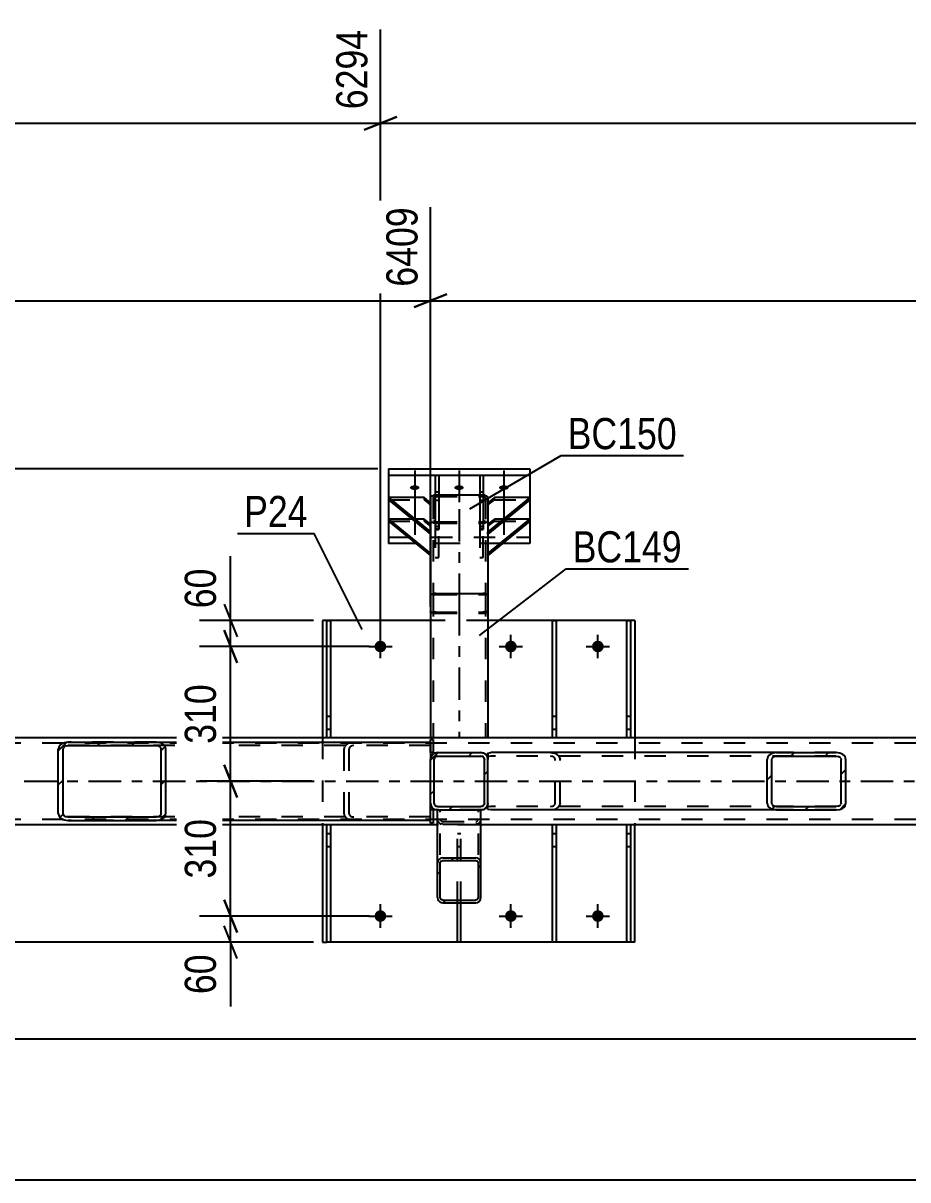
# Model space of a CAD drawing. Header units: millimetres. Extents: x -167 to 1022, y -666 to 175.
# Drawn here: x 178.9 to 260.3, y -293.9 to -187.5 of the extents above; entities that cross this region are included whole.
import ezdxf

# ---------------------------------------------------------------- set-up
doc = ezdxf.new("R2010")
doc.units = ezdxf.units.MM
doc.linetypes.add('DXK_LINE_DOT2', pattern=[3.9198, 1.9599, -1.9599])
doc.linetypes.add('DXK_LINE_DOT3', pattern=[5.9187, 2.979, -0.9799, 0.9799, -0.9799])
doc.styles.add('Arial Narrow', font='ARIALN.TTF', dxfattribs={"height": 0.2})

# ---------------------------------------------------------------- blocks, each defined once
blk = doc.blocks.new('Part-389677493-41464 - 41460')
at = {"linetype": 'Continuous'}
h = blk.add_hatch(dxfattribs=at)
h.set_pattern_fill('', scale=0.7, style=0, pattern_type=0)
h.set_pattern_definition([(45, (254.019, -259.805), (-1.57154, 1.57154), [])])
h.paths.add_polyline_path([(253.68, -259.85), (254.02, -259.8), (254.3, -259.67), (254.49, -259.46), (254.56, -259.21), (254.56, -255.21), (254.49, -254.97), (254.3, -254.76), (254.02, -254.62), (253.68, -254.57), (248.19, -254.57), (247.86, -254.62), (247.57, -254.76), (247.38, -254.97), (247.31, -255.21), (247.31, -259.21), (247.38, -259.46), (247.57, -259.67), (247.86, -259.8), (248.19, -259.85)])
h.paths.add_polyline_path([(248.02, -259.51), (247.88, -259.44), (247.79, -259.34), (247.75, -259.21), (247.75, -255.21), (247.79, -255.09), (247.88, -254.99), (248.02, -254.92), (248.19, -254.89), (253.68, -254.89), (253.85, -254.92), (253.99, -254.99), (254.09, -255.09), (254.12, -255.21), (254.12, -259.21), (254.09, -259.34), (253.99, -259.44), (253.85, -259.51), (253.68, -259.53), (248.19, -259.53)])
at = {"color": 2, "linetype": 'Continuous'}
for p, q in [((221.64, -254.61), (221.9, -254.57)), ((221.64, -254.61), (221.64, -255.21)), ((248.19, -254.57), (221.9, -254.57)), ((247.38, -254.97), (247.31, -255.21)), ((247.31, -259.21), (247.31, -255.21)), ((247.75, -255.21), (247.79, -255.09)), ((247.75, -259.21), (247.75, -255.21)), ((248.19, -254.57), (247.86, -254.62)), ((248.02, -254.92), (248.19, -254.89)), ((248.19, -254.57), (253.68, -254.57)), ((248.19, -254.89), (253.68, -254.89)), ((254.02, -254.62), (253.68, -254.57)), ((253.68, -254.89), (253.85, -254.92)), ((254.09, -255.09), (254.12, -255.21)), ((254.12, -259.21), (254.12, -255.21)), ((254.56, -255.21), (254.49, -254.97)), ((254.56, -259.21), (254.56, -255.21)), ((221.64, -259.8), (221.64, -259.21)), ((247.31, -259.21), (247.38, -259.46)), ((247.79, -259.34), (247.75, -259.21)), ((248.19, -259.53), (248.02, -259.51)), ((248.19, -259.53), (253.68, -259.53)), ((253.85, -259.51), (253.68, -259.53)), ((254.12, -259.21), (254.09, -259.34)), ((254.49, -259.46), (254.56, -259.21)), ((221.64, -259.82), (221.64, -259.8)), ((221.9, -259.85), (221.64, -259.82)), ((248.19, -259.85), (221.9, -259.85)), ((247.86, -259.8), (248.19, -259.85)), ((248.19, -259.85), (253.68, -259.85)), ((253.68, -259.85), (254.02, -259.8))]:
    blk.add_line(p, q, dxfattribs=at)
at = {"color": 7, "linetype": 'DXK_LINE_DOT2'}
for p, q in [((221.64, -254.96), (221.64, -254.61)), ((221.73, -254.92), (221.64, -254.96)), ((221.64, -259.67), (221.64, -255.21)), ((221.9, -254.89), (221.73, -254.92)), ((253.68, -254.89), (221.9, -254.89)), ((227.39, -254.57), (227.73, -254.62)), ((227.56, -254.92), (227.39, -254.89)), ((227.83, -255.21), (227.8, -255.09)), ((227.83, -259.21), (227.83, -255.21)), ((228.2, -254.97), (228.27, -255.21)), ((228.27, -259.21), (228.27, -255.21)), ((253.68, -254.57), (248.19, -254.57)), ((221.64, -259.47), (221.73, -259.51)), ((221.73, -259.51), (221.9, -259.53)), ((253.68, -259.53), (221.9, -259.53)), ((227.39, -259.53), (227.56, -259.51)), ((227.8, -259.34), (227.83, -259.21)), ((228.27, -259.21), (228.2, -259.46)), ((227.73, -259.8), (227.39, -259.85)), ((253.68, -259.85), (248.19, -259.85))]:
    blk.add_line(p, q, dxfattribs=at)
for centre, radius, start, end in [((227.46, -255.31), 0.401, 32.4104, 75.4453), ((227.52, -255.4), 0.802, 32.4104, 75.4453), ((227.46, -259.12), 0.401, 284.5547, 327.5896), ((227.52, -259.03), 0.802, 284.5547, 327.5896)]:
    blk.add_arc(centre, radius, start, end, dxfattribs=at)
at = {"color": 2, "linetype": 'Continuous'}
for centre, radius, start, end in [((248.06, -255.4), 0.802, 104.5547, 147.5896), ((248.12, -255.31), 0.401, 104.5547, 147.5896), ((253.75, -255.31), 0.401, 32.4104, 75.4453), ((253.82, -255.4), 0.802, 32.4104, 75.4453), ((248.06, -259.03), 0.802, 212.4104, 255.4453), ((248.12, -259.12), 0.401, 212.4104, 255.4453), ((253.75, -259.12), 0.401, 284.5547, 327.5896), ((253.82, -259.03), 0.802, 284.5547, 327.5896)]:
    blk.add_arc(centre, radius, start, end, dxfattribs=at)
blk = doc.blocks.new('Part-389677493-41545 - 41460')
at = {"color": 7, "linetype": 'DXK_LINE_DOT2'}
for p, q in [((216.8, -233.76), (216.8, -236.63)), ((217.12, -233.76), (216.8, -233.76)), ((216.8, -233.94), (217.12, -233.94)), ((217.12, -236.63), (217.12, -233.76)), ((217.12, -235.32), (216.8, -235.32)), ((216.8, -236.63), (217.12, -236.63))]:
    blk.add_line(p, q, dxfattribs=at)
blk = doc.blocks.new('Part-389677493-41549 - 41460')
at = {"color": 2, "linetype": 'Continuous'}
for p, q in [((221.64, -236.24), (225.5, -233.08)), ((225.5, -233.08), (223.33, -233.08)), ((225.5, -233.28), (225.5, -233.08)), ((225.5, -233.28), (221.64, -236.44))]:
    blk.add_line(p, q, dxfattribs=at)
at = {"color": 7, "linetype": 'DXK_LINE_DOT2'}
for p, q in [((222.24, -233.08), (221.64, -233.56)), ((222.24, -233.28), (222.24, -233.08)), ((223.33, -233.08), (222.24, -233.08)), ((221.64, -233.75), (222.24, -233.28)), ((221.64, -233.56), (221.64, -236.44)), ((222.24, -233.28), (225.5, -233.28))]:
    blk.add_line(p, q, dxfattribs=at)
blk = doc.blocks.new('Part-389677493-41540 - 41460')
at = {"color": 2, "linetype": 'Continuous'}
for p, q in [((216.36, -240.09), (216.4, -240.03)), ((216.36, -240.09), (216.36, -253.21)), ((216.4, -240.03), (216.5, -239.98)), ((216.5, -239.98), (216.66, -239.94)), ((216.66, -239.94), (216.84, -239.93)), ((216.84, -239.93), (221.16, -239.93)), ((221.16, -239.93), (221.34, -239.94)), ((221.34, -239.94), (221.5, -239.98)), ((221.5, -239.98), (221.6, -240.03)), ((221.6, -240.03), (221.64, -240.09)), ((221.64, -240.09), (221.64, -253.21))]:
    blk.add_line(p, q, dxfattribs=at)
at = {"color": 7, "linetype": 'DXK_LINE_DOT2'}
for p, q in [((216.62, -240.06), (216.6, -240.09)), ((216.6, -240.09), (216.6, -253.21)), ((216.67, -240.03), (216.62, -240.06)), ((216.75, -240.02), (216.67, -240.03)), ((216.84, -240.01), (216.75, -240.02)), ((216.84, -240.01), (221.16, -240.01)), ((221.25, -240.02), (221.16, -240.01)), ((221.33, -240.03), (221.25, -240.02)), ((221.38, -240.06), (221.33, -240.03)), ((221.4, -240.09), (221.38, -240.06)), ((221.4, -240.09), (221.4, -253.21)), ((216.4, -241.64), (216.36, -241.57)), ((216.6, -241.57), (216.62, -241.6)), ((221.38, -241.6), (221.4, -241.57)), ((221.64, -241.57), (221.6, -241.64)), ((216.5, -241.69), (216.4, -241.64)), ((216.66, -241.73), (216.5, -241.69)), ((216.62, -241.6), (216.67, -241.63)), ((216.84, -241.74), (216.66, -241.73)), ((216.67, -241.63), (216.75, -241.65)), ((216.75, -241.65), (216.84, -241.66)), ((216.84, -241.66), (221.16, -241.66)), ((216.84, -241.74), (221.16, -241.74)), ((221.16, -241.66), (221.25, -241.65)), ((221.34, -241.73), (221.16, -241.74)), ((221.25, -241.65), (221.33, -241.63)), ((221.33, -241.63), (221.38, -241.6)), ((221.5, -241.69), (221.34, -241.73)), ((221.6, -241.64), (221.5, -241.69)), ((221.64, -253.21), (216.36, -253.21))]:
    blk.add_line(p, q, dxfattribs=at)
at = {"color": 7, "linetype": 'DXK_LINE_DOT3'}
blk.add_line((219, -240.83), (219, -253.21), dxfattribs=at)
blk = doc.blocks.new('Part-389677493-41476 - 41460')
at = {"linetype": 'Continuous'}
h = blk.add_hatch(dxfattribs=at)
h.set_pattern_fill('', scale=0.7, style=0, pattern_type=0)
h.set_pattern_definition([(45, (221.2462, -259.805), (-1.57154, 1.57154), [])])
h.paths.add_polyline_path([(221, -259.85), (221.25, -259.8), (221.45, -259.67), (221.59, -259.46), (221.64, -259.21), (221.64, -255.21), (221.59, -254.97), (221.45, -254.76), (221.25, -254.62), (221, -254.57), (217, -254.57), (216.76, -254.62), (216.55, -254.76), (216.41, -254.97), (216.36, -255.21), (216.36, -259.21), (216.41, -259.46), (216.55, -259.67), (216.76, -259.8), (217, -259.85)])
h.paths.add_polyline_path([(216.88, -259.51), (216.78, -259.44), (216.71, -259.34), (216.68, -259.21), (216.68, -255.21), (216.71, -255.09), (216.78, -254.99), (216.88, -254.92), (217, -254.89), (221, -254.89), (221.12, -254.92), (221.23, -254.99), (221.3, -255.09), (221.32, -255.21), (221.32, -259.21), (221.3, -259.34), (221.23, -259.44), (221.12, -259.51), (221, -259.53), (217, -259.53)])
at = {"color": 7, "linetype": 'DXK_LINE_DOT2'}
for p, q in [((216.36, -255.21), (216.41, -254.97)), ((216.36, -259.21), (216.36, -255.21)), ((216.71, -255.09), (216.68, -255.21)), ((216.68, -259.21), (216.68, -255.21)), ((216.76, -254.62), (217, -254.57)), ((217, -254.89), (216.88, -254.92)), ((217, -254.57), (221, -254.57)), ((217, -254.89), (221, -254.89)), ((221, -254.57), (221.25, -254.62)), ((221.12, -254.92), (221, -254.89)), ((221.32, -255.21), (221.3, -255.09)), ((221.32, -259.21), (221.32, -255.21)), ((221.59, -254.97), (221.64, -255.21)), ((221.64, -259.21), (221.64, -255.21)), ((216.41, -259.46), (216.36, -259.21)), ((216.68, -259.21), (216.71, -259.34)), ((216.88, -259.51), (217, -259.53)), ((217, -259.53), (221, -259.53)), ((221, -259.53), (221.12, -259.51)), ((221.3, -259.34), (221.32, -259.21)), ((221.64, -259.21), (221.59, -259.46)), ((217, -259.85), (216.76, -259.8)), ((221, -259.85), (217, -259.85)), ((221.25, -259.8), (221, -259.85))]:
    blk.add_line(p, q, dxfattribs=at)
at = {"color": 2, "linetype": 'Continuous'}
for p, q in [((216.41, -254.97), (216.36, -255.21)), ((216.36, -259.21), (216.36, -255.21)), ((216.68, -255.21), (216.71, -255.09)), ((216.68, -259.21), (216.68, -255.21)), ((217, -254.57), (216.76, -254.62)), ((216.88, -254.92), (217, -254.89)), ((217, -254.57), (221, -254.57)), ((217, -254.89), (221, -254.89)), ((221.25, -254.62), (221, -254.57)), ((221, -254.89), (221.12, -254.92)), ((221.3, -255.09), (221.32, -255.21)), ((221.32, -259.21), (221.32, -255.21)), ((221.64, -255.21), (221.59, -254.97)), ((221.64, -259.21), (221.64, -255.21)), ((216.36, -259.21), (216.41, -259.46)), ((216.71, -259.34), (216.68, -259.21)), ((217, -259.53), (216.88, -259.51)), ((217, -259.53), (221, -259.53)), ((221.12, -259.51), (221, -259.53)), ((221.32, -259.21), (221.3, -259.34)), ((221.59, -259.46), (221.64, -259.21)), ((216.76, -259.8), (217, -259.85)), ((217, -259.85), (221, -259.85)), ((221, -259.85), (221.25, -259.8))]:
    blk.add_line(p, q, dxfattribs=at)
at = {"color": 7, "linetype": 'DXK_LINE_DOT3'}
blk.add_line((219, -257.21), (219, -257.21), dxfattribs=at)
at = {"color": 7, "linetype": 'DXK_LINE_DOT2'}
for centre, radius, start, end in [((217, -255.21), 0.64, 112.5, 157.5), ((217, -255.21), 0.32, 112.5, 157.5), ((221, -255.21), 0.32, 22.5, 67.5), ((221, -255.21), 0.64, 22.5, 67.5), ((217, -259.21), 0.64, 202.5, 247.5), ((217, -259.21), 0.32, 202.5, 247.5), ((221, -259.21), 0.32, 292.5, 337.5), ((221, -259.21), 0.64, 292.5, 337.5)]:
    blk.add_arc(centre, radius, start, end, dxfattribs=at)
at = {"color": 2, "linetype": 'Continuous'}
for centre, radius, start, end in [((217, -255.21), 0.64, 112.5, 157.5), ((217, -255.21), 0.32, 112.5, 157.5), ((221, -255.21), 0.32, 22.5, 67.5), ((221, -255.21), 0.64, 22.5, 67.5), ((217, -259.21), 0.64, 202.5, 247.5), ((217, -259.21), 0.32, 202.5, 247.5), ((221, -259.21), 0.32, 292.5, 337.5), ((221, -259.21), 0.64, 292.5, 337.5)]:
    blk.add_arc(centre, radius, start, end, dxfattribs=at)
blk = doc.blocks.new('Part-389677493-41541 - 41460')
at = {"color": 2, "linetype": 'Continuous'}
for p, q in [((216.4, -231.03), (216.5, -230.95)), ((216.5, -230.95), (216.66, -230.9)), ((216.8, -230.89), (216.66, -230.9)), ((220.88, -230.88), (217.12, -230.88)), ((221.34, -230.9), (221.2, -230.89)), ((221.34, -230.9), (221.5, -230.95)), ((221.5, -230.95), (221.6, -231.03)), ((216.36, -231.12), (216.4, -231.03)), ((216.36, -231.12), (216.36, -231.58)), ((221.6, -231.03), (221.64, -231.12)), ((221.64, -231.12), (221.64, -231.58)), ((216.36, -234.28), (216.36, -240.09)), ((221.64, -234.28), (221.64, -240.09)), ((216.4, -240.03), (216.36, -240.09)), ((216.5, -239.98), (216.4, -240.03)), ((216.66, -239.94), (216.5, -239.98)), ((216.84, -239.93), (216.66, -239.94)), ((216.84, -239.93), (221.16, -239.93)), ((221.34, -239.94), (221.16, -239.93)), ((221.5, -239.98), (221.34, -239.94)), ((221.6, -240.03), (221.5, -239.98)), ((221.64, -240.09), (221.6, -240.03))]:
    blk.add_line(p, q, dxfattribs=at)
at = {"color": 7, "linetype": 'DXK_LINE_DOT2'}
for p, q in [((216.84, -230.88), (216.8, -230.89)), ((217.12, -230.88), (216.84, -230.88)), ((221.16, -230.88), (220.88, -230.88)), ((221.2, -230.89), (221.16, -230.88)), ((216.36, -231.58), (216.36, -234.28)), ((216.62, -231.07), (216.6, -231.12)), ((216.6, -231.12), (216.6, -241.57)), ((216.67, -231.03), (216.62, -231.07)), ((216.75, -231.01), (216.67, -231.03)), ((216.84, -231), (216.75, -231.01)), ((216.84, -231), (221.16, -231)), ((221.25, -231.01), (221.16, -231)), ((221.33, -231.03), (221.25, -231.01)), ((221.38, -231.07), (221.33, -231.03)), ((221.4, -231.12), (221.38, -231.07)), ((221.4, -231.12), (221.4, -241.57)), ((221.64, -231.58), (221.64, -234.28)), ((216.4, -233.32), (216.36, -233.23)), ((216.5, -233.4), (216.4, -233.32)), ((216.66, -233.45), (216.5, -233.4)), ((216.6, -233.23), (216.62, -233.28)), ((216.62, -233.28), (216.67, -233.32)), ((216.84, -233.47), (216.66, -233.45)), ((216.67, -233.32), (216.75, -233.34)), ((216.75, -233.34), (216.84, -233.35)), ((216.84, -233.35), (221.16, -233.35)), ((216.84, -233.47), (221.16, -233.47)), ((221.16, -233.35), (221.25, -233.34)), ((221.34, -233.45), (221.16, -233.47)), ((221.25, -233.34), (221.33, -233.32)), ((221.33, -233.32), (221.34, -233.3)), ((221.34, -233.3), (221.38, -233.28)), ((221.5, -233.4), (221.34, -233.45)), ((221.38, -233.28), (221.4, -233.23)), ((221.6, -233.32), (221.5, -233.4)), ((221.64, -233.23), (221.6, -233.32)), ((216.36, -240.09), (216.36, -241.57)), ((216.6, -240.09), (216.62, -240.06)), ((216.62, -240.06), (216.67, -240.03)), ((216.67, -240.03), (216.75, -240.02)), ((216.75, -240.02), (216.84, -240.01)), ((216.84, -240.01), (221.16, -240.01)), ((221.16, -240.01), (221.25, -240.02)), ((221.25, -240.02), (221.33, -240.03)), ((221.33, -240.03), (221.38, -240.06)), ((221.38, -240.06), (221.4, -240.09)), ((221.64, -240.09), (221.64, -241.57)), ((216.36, -241.57), (216.4, -241.64)), ((216.62, -241.6), (216.6, -241.57)), ((221.4, -241.57), (221.38, -241.6)), ((221.6, -241.64), (221.64, -241.57)), ((216.4, -241.64), (216.5, -241.69)), ((216.5, -241.69), (216.66, -241.73)), ((216.67, -241.63), (216.62, -241.6)), ((216.66, -241.73), (216.84, -241.74)), ((216.75, -241.65), (216.67, -241.63)), ((216.84, -241.66), (216.75, -241.65)), ((216.84, -241.66), (221.16, -241.66)), ((216.84, -241.74), (221.16, -241.74)), ((221.25, -241.65), (221.16, -241.66)), ((221.16, -241.74), (221.34, -241.73)), ((221.33, -241.63), (221.25, -241.65)), ((221.38, -241.6), (221.33, -241.63)), ((221.34, -241.73), (221.5, -241.69)), ((221.5, -241.69), (221.6, -241.64))]:
    blk.add_line(p, q, dxfattribs=at)
at = {"color": 7, "linetype": 'DXK_LINE_DOT3'}
blk.add_line((219, -232.17), (219, -240.83), dxfattribs=at)
blk = doc.blocks.new('Part-389677493-41543 - 41460')
at = {"color": 7, "linetype": 'DXK_LINE_DOT2'}
for p, q in [((220.88, -233.76), (220.88, -236.63)), ((221.2, -233.76), (220.88, -233.76)), ((220.88, -233.94), (221.2, -233.94)), ((221.2, -236.63), (221.2, -233.76)), ((221.2, -235.32), (220.88, -235.32)), ((220.88, -236.63), (221.2, -236.63))]:
    blk.add_line(p, q, dxfattribs=at)
blk = doc.blocks.new('Part-389677493-41547 - 41460')
at = {"color": 2, "linetype": 'Continuous'}
for p, q in [((214.67, -233.08), (212.5, -233.08)), ((212.5, -233.08), (216.36, -236.24)), ((212.5, -233.08), (212.5, -233.28)), ((212.5, -233.28), (216.36, -236.44))]:
    blk.add_line(p, q, dxfattribs=at)
at = {"color": 7, "linetype": 'DXK_LINE_DOT2'}
for p, q in [((215.76, -233.08), (214.67, -233.08)), ((216.36, -233.56), (215.76, -233.08)), ((215.76, -233.08), (215.76, -233.28)), ((212.5, -233.28), (215.76, -233.28)), ((215.76, -233.28), (216.36, -233.75)), ((216.36, -236.44), (216.36, -233.56))]:
    blk.add_line(p, q, dxfattribs=at)
blk = doc.blocks.new('Part-389677493-41550 - 41460')
at = {"color": 2, "linetype": 'Continuous'}
for p, q in [((212.5, -228.47), (225.5, -228.47)), ((212.5, -228.47), (212.5, -231.11)), ((225.5, -228.47), (225.5, -231.11)), ((212.5, -229.03), (225.5, -229.03)), ((212.5, -231.31), (212.5, -233.08)), ((225.5, -231.31), (225.5, -233.08)), ((212.5, -233.28), (212.5, -235.32)), ((225.5, -233.28), (225.5, -235.32)), ((214.99, -235.32), (212.5, -235.32)), ((225.5, -235.32), (223.01, -235.32))]:
    blk.add_line(p, q, dxfattribs=at)
at = {"color": 7, "linetype": 'DXK_LINE_DOT2'}
for p, q in [((212.5, -231.11), (212.5, -231.31)), ((225.5, -231.11), (225.5, -231.31)), ((212.5, -233.08), (212.5, -234.76)), ((225.5, -233.08), (225.5, -233.28)), ((212.5, -234.76), (225.5, -234.76)), ((223.01, -235.32), (214.99, -235.32))]:
    blk.add_line(p, q, dxfattribs=at)
blk = doc.blocks.new('Part-389677493-41486 - 41460')
at = {"linetype": 'Continuous'}
h = blk.add_hatch(dxfattribs=at)
h.set_pattern_fill('', scale=0.7, style=0, pattern_type=0)
h.set_pattern_definition([(45, (191.465, -260.765), (-1.57154, 1.57154), [])])
h.paths.add_polyline_path([(191.13, -260.81), (191.46, -260.76), (191.75, -260.63), (191.94, -260.42), (192.01, -260.17), (192.01, -254.25), (191.94, -254.01), (191.75, -253.8), (191.46, -253.66), (191.13, -253.61), (183, -253.61), (182.67, -253.66), (182.38, -253.8), (182.19, -254.01), (182.12, -254.25), (182.12, -260.17), (182.19, -260.42), (182.38, -260.63), (182.67, -260.76), (183, -260.81)])
h.paths.add_polyline_path([(182.83, -260.47), (182.69, -260.4), (182.6, -260.3), (182.56, -260.17), (182.56, -254.25), (182.6, -254.13), (182.69, -254.03), (182.83, -253.96), (183, -253.93), (191.13, -253.93), (191.3, -253.96), (191.44, -254.03), (191.53, -254.13), (191.57, -254.25), (191.57, -260.17), (191.53, -260.3), (191.44, -260.4), (191.3, -260.47), (191.13, -260.49), (183, -260.49)])
at = {"color": 2, "linetype": 'Continuous'}
for p, q in [((182.19, -254.01), (182.12, -254.25)), ((182.12, -260.17), (182.12, -254.25)), ((182.56, -254.25), (182.6, -254.13)), ((182.56, -260.17), (182.56, -254.25)), ((183, -253.61), (182.67, -253.66)), ((182.83, -253.96), (183, -253.93)), ((183, -253.61), (191.13, -253.61)), ((183, -253.93), (191.13, -253.93)), ((191.13, -253.61), (216.36, -253.61)), ((191.46, -253.66), (191.13, -253.61)), ((191.13, -253.93), (191.3, -253.96)), ((191.53, -254.13), (191.57, -254.25)), ((191.57, -260.17), (191.57, -254.25)), ((192.01, -254.25), (191.94, -254.01)), ((192.01, -260.17), (192.01, -254.25)), ((216.36, -254.57), (216.36, -255.21)), ((216.36, -259.85), (216.36, -259.21)), ((182.12, -260.17), (182.19, -260.42)), ((182.6, -260.3), (182.56, -260.17)), ((183, -260.49), (182.83, -260.47)), ((183, -260.49), (191.13, -260.49)), ((191.3, -260.47), (191.13, -260.49)), ((191.57, -260.17), (191.53, -260.3)), ((191.94, -260.42), (192.01, -260.17)), ((182.67, -260.76), (183, -260.81)), ((183, -260.81), (191.13, -260.81)), ((191.13, -260.81), (191.46, -260.76)), ((216.36, -260.81), (191.13, -260.81))]:
    blk.add_line(p, q, dxfattribs=at)
at = {"color": 7, "linetype": 'DXK_LINE_DOT2'}
for p, q in [((191.13, -253.61), (183, -253.61)), ((216.36, -253.93), (183, -253.93)), ((208.42, -254.25), (208.48, -254.01)), ((208.42, -260.17), (208.42, -254.25)), ((208.89, -254.13), (208.86, -254.25)), ((208.86, -260.17), (208.86, -254.25)), ((208.96, -253.66), (209.3, -253.61)), ((209.3, -253.93), (209.13, -253.96)), ((216.36, -253.61), (216.36, -253.93)), ((216.36, -253.8), (216.36, -254.57)), ((216.36, -259.21), (216.36, -255.21)), ((216.36, -260.49), (183, -260.49)), ((208.48, -260.42), (208.42, -260.17)), ((208.86, -260.17), (208.89, -260.3)), ((209.13, -260.47), (209.3, -260.49)), ((216.36, -260.81), (216.36, -259.85)), ((191.13, -260.81), (183, -260.81)), ((209.3, -260.81), (208.96, -260.76))]:
    blk.add_line(p, q, dxfattribs=at)
at = {"color": 2, "linetype": 'Continuous'}
for centre, radius, start, end in [((182.87, -254.44), 0.802, 104.5547, 147.5896), ((182.93, -254.35), 0.401, 104.5547, 147.5896), ((191.2, -254.35), 0.401, 32.4104, 75.4453), ((191.26, -254.44), 0.802, 32.4104, 75.4453), ((182.87, -259.99), 0.802, 212.4104, 255.4453), ((182.93, -260.08), 0.401, 212.4104, 255.4453), ((191.2, -260.08), 0.401, 284.5547, 327.5896), ((191.26, -259.99), 0.802, 284.5547, 327.5896)]:
    blk.add_arc(centre, radius, start, end, dxfattribs=at)
at = {"color": 7, "linetype": 'DXK_LINE_DOT2'}
for centre, radius, start, end in [((209.16, -254.44), 0.802, 104.5547, 147.5896), ((209.23, -254.35), 0.401, 104.5547, 147.5896), ((209.16, -259.99), 0.802, 212.4104, 255.4453), ((209.23, -260.08), 0.401, 212.4104, 255.4453)]:
    blk.add_arc(centre, radius, start, end, dxfattribs=at)
blk = doc.blocks.new('Part-389677493-41551 - 41460')
at = {"color": 2, "linetype": 'Continuous'}
for p, q in [((227.59, -253.21), (227.59, -242.41)), ((227.59, -242.41), (227.91, -242.41)), ((227.91, -242.41), (227.91, -253.21)), ((227.59, -251.21), (227.91, -251.21))]:
    blk.add_line(p, q, dxfattribs=at)
at = {"color": 7, "linetype": 'DXK_LINE_DOT2'}
for p, q in [((227.59, -252.41), (227.91, -252.41)), ((227.91, -253.21), (227.59, -253.21))]:
    blk.add_line(p, q, dxfattribs=at)
blk = doc.blocks.new('Part-389677493-41552 - 41460')
at = {"color": 2, "linetype": 'Continuous'}
for p, q in [((206.83, -253.21), (206.83, -242.41)), ((206.83, -242.41), (207.15, -242.41)), ((207.15, -242.41), (207.15, -253.21)), ((206.83, -251.21), (207.15, -251.21))]:
    blk.add_line(p, q, dxfattribs=at)
at = {"color": 7, "linetype": 'DXK_LINE_DOT2'}
for p, q in [((206.83, -252.41), (207.15, -252.41)), ((207.15, -253.21), (206.83, -253.21))]:
    blk.add_line(p, q, dxfattribs=at)
blk = doc.blocks.new('Part-389677493-41553 - 41460')
at = {"color": 2, "linetype": 'Continuous'}
for p, q in [((234.43, -253.21), (234.43, -242.41)), ((234.43, -242.41), (234.75, -242.41)), ((234.75, -242.41), (234.75, -253.21)), ((234.43, -251.21), (234.75, -251.21))]:
    blk.add_line(p, q, dxfattribs=at)
at = {"color": 7, "linetype": 'DXK_LINE_DOT2'}
for p, q in [((234.43, -252.41), (234.75, -252.41)), ((234.75, -253.21), (234.43, -253.21))]:
    blk.add_line(p, q, dxfattribs=at)
blk = doc.blocks.new('Part-389677493-41554 - 41460')
at = {"color": 2, "linetype": 'Continuous'}
for p, q in [((227.59, -272.01), (227.59, -261.21)), ((227.91, -261.21), (227.91, -272.01)), ((227.59, -263.21), (227.91, -263.21)), ((227.91, -272.01), (227.59, -272.01))]:
    blk.add_line(p, q, dxfattribs=at)
at = {"color": 7, "linetype": 'DXK_LINE_DOT2'}
for p, q in [((227.91, -261.21), (227.59, -261.21)), ((227.59, -262.01), (227.91, -262.01))]:
    blk.add_line(p, q, dxfattribs=at)
blk = doc.blocks.new('Part-389677493-41555 - 41460')
at = {"color": 2, "linetype": 'Continuous'}
for p, q in [((206.83, -272.01), (206.83, -261.21)), ((207.15, -261.21), (207.15, -272.01)), ((206.83, -263.21), (207.15, -263.21)), ((207.15, -272.01), (206.83, -272.01))]:
    blk.add_line(p, q, dxfattribs=at)
at = {"color": 7, "linetype": 'DXK_LINE_DOT2'}
for p, q in [((207.15, -261.21), (206.83, -261.21)), ((206.83, -262.01), (207.15, -262.01))]:
    blk.add_line(p, q, dxfattribs=at)
blk = doc.blocks.new('Part-389677493-41539 - 41460')
at = {"color": 2, "linetype": 'Continuous'}
for p, q in [((206.83, -242.41), (206.43, -242.41)), ((206.43, -242.41), (206.43, -253.21)), ((216.36, -242.41), (207.15, -242.41)), ((227.59, -242.41), (221.64, -242.41)), ((234.43, -242.41), (227.91, -242.41)), ((235.15, -242.41), (234.75, -242.41)), ((235.15, -242.41), (235.15, -253.21)), ((206.43, -261.21), (206.43, -272.01)), ((235.15, -272.01), (235.15, -261.21)), ((206.43, -272.01), (206.83, -272.01)), ((218.84, -272.01), (207.15, -272.01)), ((227.59, -272.01), (219.16, -272.01)), ((234.43, -272.01), (227.91, -272.01)), ((235.15, -272.01), (234.75, -272.01))]:
    blk.add_line(p, q, dxfattribs=at)
at = {"color": 7, "linetype": 'DXK_LINE_DOT2'}
for p, q in [((207.15, -242.41), (206.83, -242.41)), ((221.64, -242.41), (216.36, -242.41)), ((227.91, -242.41), (227.59, -242.41)), ((234.75, -242.41), (234.43, -242.41)), ((206.43, -253.21), (206.43, -261.21)), ((235.15, -253.21), (235.15, -261.21)), ((207.15, -272.01), (206.83, -272.01)), ((219.16, -272.01), (218.84, -272.01)), ((227.91, -272.01), (227.59, -272.01)), ((234.75, -272.01), (234.43, -272.01))]:
    blk.add_line(p, q, dxfattribs=at)
blk = doc.blocks.new('Part-389677493-41542 - 41460')
at = {"color": 2, "linetype": 'Continuous'}
for p, q in [((220.88, -229.03), (220.88, -234.04)), ((220.88, -229.03), (221.2, -229.03)), ((221.2, -229.03), (221.2, -234.04)), ((220.88, -234.04), (221.2, -234.04))]:
    blk.add_line(p, q, dxfattribs=at)
at = {"color": 7, "linetype": 'DXK_LINE_DOT2'}
for p, q in [((220.88, -230.59), (221.2, -230.59)), ((220.88, -231.36), (221.2, -231.36))]:
    blk.add_line(p, q, dxfattribs=at)
blk = doc.blocks.new('Part-389677493-41544 - 41460')
at = {"color": 2, "linetype": 'Continuous'}
for p, q in [((216.8, -229.03), (216.8, -234.04)), ((216.8, -229.03), (217.12, -229.03)), ((217.12, -229.03), (217.12, -234.04)), ((216.8, -234.04), (217.12, -234.04))]:
    blk.add_line(p, q, dxfattribs=at)
at = {"color": 7, "linetype": 'DXK_LINE_DOT2'}
for p, q in [((216.8, -230.59), (217.12, -230.59)), ((216.8, -231.36), (217.12, -231.36))]:
    blk.add_line(p, q, dxfattribs=at)
blk = doc.blocks.new('Part-389677493-41546 - 41460')
at = {"color": 2, "linetype": 'Continuous'}
for p, q in [((215.76, -231.11), (212.5, -231.11)), ((212.5, -231.11), (216.36, -234.27)), ((212.5, -231.11), (212.5, -231.31)), ((212.5, -231.31), (216.36, -234.47)), ((216.36, -231.58), (215.76, -231.11)), ((216.36, -231.58), (216.36, -234.28))]:
    blk.add_line(p, q, dxfattribs=at)
at = {"color": 7, "linetype": 'DXK_LINE_DOT2'}
for p, q in [((212.5, -231.31), (215.76, -231.31)), ((215.76, -231.11), (215.76, -231.31)), ((215.76, -231.31), (216.36, -231.78)), ((216.36, -234.28), (216.36, -234.47))]:
    blk.add_line(p, q, dxfattribs=at)
blk = doc.blocks.new('Part-389677493-41548 - 41460')
at = {"color": 2, "linetype": 'Continuous'}
for p, q in [((222.24, -231.11), (221.64, -231.58)), ((225.5, -231.11), (221.64, -234.27)), ((225.5, -231.31), (221.64, -234.47)), ((221.64, -231.58), (221.64, -234.27)), ((225.5, -231.11), (222.24, -231.11)), ((225.5, -231.31), (225.5, -231.11)), ((221.64, -234.27), (221.64, -234.28))]:
    blk.add_line(p, q, dxfattribs=at)
at = {"color": 7, "linetype": 'DXK_LINE_DOT2'}
for p, q in [((221.64, -231.78), (222.24, -231.31)), ((222.24, -231.31), (222.24, -231.11)), ((222.24, -231.31), (225.5, -231.31)), ((221.64, -234.47), (221.64, -234.28))]:
    blk.add_line(p, q, dxfattribs=at)
blk = doc.blocks.new('Part-389677493-41556 - 41460')
at = {"color": 2, "linetype": 'Continuous'}
for p, q in [((234.43, -272.01), (234.43, -261.21)), ((234.75, -261.21), (234.75, -272.01)), ((234.43, -263.21), (234.75, -263.21)), ((234.75, -272.01), (234.43, -272.01))]:
    blk.add_line(p, q, dxfattribs=at)
at = {"color": 7, "linetype": 'DXK_LINE_DOT2'}
for p, q in [((234.75, -261.21), (234.43, -261.21)), ((234.43, -262.01), (234.75, -262.01))]:
    blk.add_line(p, q, dxfattribs=at)
blk = doc.blocks.new('Part-389677493-41568 - 41460')
at = {"color": 2, "linetype": 'Continuous'}
for p, q in [((216.36, -254.57), (216.36, -253.37)), ((216.36, -253.37), (216.6, -253.37)), ((216.6, -253.37), (216.6, -254.57)), ((216.6, -254.57), (216.36, -254.57))]:
    blk.add_line(p, q, dxfattribs=at)
blk = doc.blocks.new('Part-389677493-41569 - 41460')
at = {"color": 2, "linetype": 'Continuous'}
for p, q in [((216.36, -261.05), (216.36, -259.85)), ((216.6, -259.85), (216.36, -259.85)), ((216.6, -259.85), (216.6, -261.05)), ((216.6, -261.05), (216.36, -261.05))]:
    blk.add_line(p, q, dxfattribs=at)
blk = doc.blocks.new('Part-389677493-41572 - 41460')
at = {"color": 2, "linetype": 'Continuous'}
for p, q in [((793.2, -253.21), (-35.2, -253.21)), ((217, -261.21), (-35.2, -261.21)), ((457, -261.21), (221, -261.21))]:
    blk.add_line(p, q, dxfattribs=at)
at = {"color": 7, "linetype": 'DXK_LINE_DOT2'}
for p, q in [((798, -253.69), (-40, -253.69)), ((798, -260.73), (-40, -260.73)), ((221, -261.21), (217, -261.21))]:
    blk.add_line(p, q, dxfattribs=at)
at = {"color": 7, "linetype": 'DXK_LINE_DOT3'}
blk.add_line((-40, -257.21), (798, -257.21), dxfattribs=at)
blk = doc.blocks.new('Bolt-389677493-41632 - 41460')
at = {"linetype": 'Continuous'}
for points in [[(211.75, -269.07, -1), (211.75, -270.15, -1)], [(223.75, -269.07, -1), (223.75, -270.15, -1)], [(231.75, -269.07, -1), (231.75, -270.15, -1)]]:
    blk.add_hatch(color=1, dxfattribs=at).paths.add_polyline_path(points)
at = {"color": 1, "linetype": 'Continuous'}
for p, q in [((211.75, -270.69), (211.75, -268.53)), ((223.75, -270.69), (223.75, -268.53)), ((231.75, -270.69), (231.75, -268.53)), ((210.67, -269.61), (212.83, -269.61)), ((222.67, -269.61), (224.83, -269.61)), ((230.67, -269.61), (232.83, -269.61))]:
    blk.add_line(p, q, dxfattribs=at)
blk = doc.blocks.new('Bolt-389677493-41633 - 41460')
at = {"linetype": 'Continuous'}
for points in [[(211.75, -244.27, -1), (211.75, -245.35, -1)], [(223.75, -244.27, -1), (223.75, -245.35, -1)], [(231.75, -244.27, -1), (231.75, -245.35, -1)]]:
    blk.add_hatch(color=1, dxfattribs=at).paths.add_polyline_path(points)
at = {"color": 1, "linetype": 'Continuous'}
for p, q in [((211.75, -245.89), (211.75, -243.73)), ((223.75, -245.89), (223.75, -243.73)), ((231.75, -245.89), (231.75, -243.73)), ((210.67, -244.81), (212.83, -244.81)), ((222.67, -244.81), (224.83, -244.81)), ((230.67, -244.81), (232.83, -244.81))]:
    blk.add_line(p, q, dxfattribs=at)
blk = doc.blocks.new('Bolt-389677493-41634 - 41460')
at = {"linetype": 'Continuous'}
for points in [[(214.9, -229.98), (214.99, -229.98), (215.08, -230), (215.16, -230.02), (215.23, -230.05), (215.28, -230.09), (215.32, -230.13), (215.34, -230.17), (215.34, -230.21), (215.32, -230.26), (215.28, -230.3), (215.23, -230.33), (215.16, -230.36), (215.08, -230.39), (214.99, -230.4), (214.9, -230.4), (214.81, -230.4), (214.72, -230.39), (214.64, -230.36), (214.57, -230.33), (214.52, -230.3), (214.48, -230.26), (214.46, -230.21), (214.46, -230.17), (214.48, -230.13), (214.52, -230.09), (214.57, -230.05), (214.64, -230.02), (214.72, -230), (214.81, -229.98)], [(218.98, -229.98), (219.07, -229.98), (219.16, -230), (219.24, -230.02), (219.31, -230.05), (219.36, -230.09), (219.4, -230.13), (219.42, -230.17), (219.42, -230.21), (219.4, -230.26), (219.36, -230.3), (219.31, -230.33), (219.24, -230.36), (219.16, -230.39), (219.07, -230.4), (218.98, -230.4), (218.89, -230.4), (218.8, -230.39), (218.72, -230.36), (218.65, -230.33), (218.6, -230.3), (218.56, -230.26), (218.54, -230.21), (218.54, -230.17), (218.56, -230.13), (218.6, -230.09), (218.65, -230.05), (218.72, -230.02), (218.8, -230), (218.89, -229.98)], [(223.1, -229.98), (223.19, -229.98), (223.28, -230), (223.36, -230.02), (223.43, -230.05), (223.48, -230.09), (223.52, -230.13), (223.54, -230.17), (223.54, -230.21), (223.52, -230.26), (223.48, -230.3), (223.43, -230.33), (223.36, -230.36), (223.28, -230.39), (223.19, -230.4), (223.1, -230.4), (223.01, -230.4), (222.92, -230.39), (222.84, -230.36), (222.77, -230.33), (222.72, -230.3), (222.68, -230.26), (222.66, -230.21), (222.66, -230.17), (222.68, -230.13), (222.72, -230.09), (222.77, -230.05), (222.84, -230.02), (222.92, -230), (223.01, -229.98)]]:
    blk.add_hatch(color=1, dxfattribs=at).paths.add_polyline_path(points)
at = {"color": 1, "linetype": 'Continuous'}
for p, q in [((214.9, -228.62), (214.9, -231.52)), ((218.98, -228.62), (218.98, -231.52)), ((223.1, -228.62), (223.1, -231.52))]:
    blk.add_line(p, q, dxfattribs=at)
at = {"color": 1, "linetype": 'DXK_LINE_DOT2'}
for p, q in [((214.9, -230.59), (214.9, -233.5)), ((223.1, -230.59), (223.1, -233.5)), ((214.9, -232.58), (214.9, -235.49)), ((218.98, -232.58), (218.98, -235.49)), ((223.1, -232.58), (223.1, -235.49))]:
    blk.add_line(p, q, dxfattribs=at)
blk = doc.blocks.new('Part-389677493-56586 - 41460')
at = {"color": 7, "linetype": 'DXK_LINE_DOT2'}
for p, q in [((219.16, -261.21), (218.84, -261.21)), ((218.84, -268.38), (218.84, -261.21)), ((219.16, -268.38), (219.16, -261.21)), ((218.84, -262.01), (219.16, -262.01)), ((218.84, -263.21), (219.16, -263.21))]:
    blk.add_line(p, q, dxfattribs=at)
at = {"color": 2, "linetype": 'Continuous'}
for p, q in [((218.84, -272.01), (218.84, -268.38)), ((219.16, -272.01), (219.16, -268.38)), ((219.16, -272.01), (218.84, -272.01))]:
    blk.add_line(p, q, dxfattribs=at)
blk = doc.blocks.new('Part-389677493-63052 - 41460')
at = {"linetype": 'Continuous'}
h = blk.add_hatch(dxfattribs=at)
h.set_pattern_fill('', scale=0.7, style=0, pattern_type=0)
h.set_pattern_definition([(45, (220.7044, -268.3455), (-1.57154, 1.57154), [])])
h.paths.add_polyline_path([(220.52, -268.38), (220.7, -268.35), (220.86, -268.24), (220.96, -268.08), (221, -267.89), (221, -264.75), (220.96, -264.56), (220.86, -264.4), (220.7, -264.29), (220.52, -264.25), (217.48, -264.25), (217.3, -264.29), (217.14, -264.4), (217.04, -264.56), (217, -264.75), (217, -267.89), (217.04, -268.08), (217.14, -268.24), (217.3, -268.35), (217.48, -268.38)])
h.paths.add_polyline_path([(217.39, -268.12), (217.31, -268.06), (217.26, -267.98), (217.24, -267.89), (217.24, -264.75), (217.26, -264.65), (217.31, -264.57), (217.39, -264.52), (217.48, -264.5), (220.52, -264.5), (220.61, -264.52), (220.69, -264.57), (220.74, -264.65), (220.76, -264.75), (220.76, -267.89), (220.74, -267.98), (220.69, -268.06), (220.61, -268.12), (220.52, -268.14), (217.48, -268.14)])
at = {"color": 2, "linetype": 'Continuous'}
for p, q in [((217, -264.75), (217, -259.85)), ((221, -264.75), (221, -259.85)), ((217.04, -264.56), (217, -264.75)), ((217, -267.89), (217, -264.75)), ((217.24, -264.75), (217.26, -264.65)), ((217.24, -267.89), (217.24, -264.75)), ((217.26, -264.65), (217.31, -264.57)), ((217.48, -264.25), (217.3, -264.29)), ((217.31, -264.57), (217.39, -264.52)), ((217.39, -264.52), (217.48, -264.5)), ((217.48, -264.25), (220.52, -264.25)), ((217.48, -264.5), (220.52, -264.5)), ((220.7, -264.29), (220.52, -264.25)), ((220.52, -264.5), (220.61, -264.52)), ((220.61, -264.52), (220.69, -264.57)), ((220.69, -264.57), (220.74, -264.65)), ((220.74, -264.65), (220.76, -264.75)), ((220.76, -267.89), (220.76, -264.75)), ((221, -264.75), (220.96, -264.56)), ((221, -267.89), (221, -264.75)), ((217, -267.89), (217.04, -268.08)), ((217.26, -267.98), (217.24, -267.89)), ((217.31, -268.06), (217.26, -267.98)), ((217.39, -268.12), (217.31, -268.06)), ((217.48, -268.14), (217.39, -268.12)), ((217.48, -268.14), (220.52, -268.14)), ((220.61, -268.12), (220.52, -268.14)), ((220.69, -268.06), (220.61, -268.12)), ((220.74, -267.98), (220.69, -268.06)), ((220.76, -267.89), (220.74, -267.98)), ((220.96, -268.08), (221, -267.89)), ((217.3, -268.35), (217.48, -268.38)), ((217.48, -268.38), (220.52, -268.38)), ((220.52, -268.38), (220.7, -268.35))]:
    blk.add_line(p, q, dxfattribs=at)
at = {"color": 7, "linetype": 'DXK_LINE_DOT2'}
for p, q in [((221, -259.85), (217, -259.85)), ((217.04, -260.86), (217, -260.68)), ((217.24, -267.89), (217.24, -259.85)), ((217.26, -260.77), (217.24, -260.68)), ((220.74, -260.77), (220.76, -260.68)), ((220.76, -267.89), (220.76, -259.85)), ((221, -260.68), (220.96, -260.86)), ((217.3, -260.83), (217.26, -260.77)), ((217.31, -260.85), (217.3, -260.83)), ((217.48, -261.17), (217.3, -261.13)), ((217.31, -260.85), (217.39, -260.9)), ((217.39, -260.9), (217.48, -260.92)), ((217.48, -260.92), (220.52, -260.92)), ((217.48, -261.17), (220.52, -261.17)), ((220.52, -260.92), (220.61, -260.9)), ((220.7, -261.13), (220.52, -261.17)), ((220.61, -260.9), (220.69, -260.85)), ((220.69, -260.85), (220.7, -260.83)), ((220.7, -260.83), (220.74, -260.77)), ((217, -267.89), (217, -264.75)), ((221, -267.89), (221, -264.75))]:
    blk.add_line(p, q, dxfattribs=at)
for centre, start, end in [((217.49, -260.69), 201.5878, 246.5668), ((220.51, -260.69), 293.4332, 338.4122)]:
    blk.add_arc(centre, 0.488, start, end, dxfattribs=at)
at = {"color": 2, "linetype": 'Continuous'}
for centre, start, end in [((217.49, -264.74), 113.4332, 158.4122), ((220.51, -264.74), 21.5878, 66.5668), ((217.49, -267.9), 201.5878, 246.5668), ((220.51, -267.9), 293.4332, 338.4122)]:
    blk.add_arc(centre, 0.488, start, end, dxfattribs=at)
blk = doc.blocks.new('StraightDimension-389677493-50725 - 41460')
at = {"color": 7, "linetype": 'Continuous'}
for p, q in [((211.5, -228.47), (-61.38, -228.47)), ((205.59, -272.01), (-61.38, -272.01))]:
    blk.add_line(p, q, dxfattribs=at)
blk = doc.blocks.new('StraightDimension-389677493-43609 - 41460')
at = {"color": 7, "linetype": 'Continuous'}
for p, q in [((197.97, -242.41), (197.97, -236.51)), ((197.97, -242.41), (197.97, -236.51)), ((197.37, -240.91), (198.57, -243.91)), ((205.59, -242.41), (195.12, -242.41)), ((197.97, -244.81), (197.97, -242.41)), ((198.57, -246.31), (197.37, -243.31)), ((210.75, -244.81), (195.12, -244.81))]:
    blk.add_line(p, q, dxfattribs=at)
at = {"color": 0}
blk.add_wipeout([(197.22, -237.03), (193.02, -237.03), (193.02, -241.89), (197.22, -241.89)], dxfattribs=at)
at = {"color": 3, "style": 'Arial Narrow'}
blk.add_text('60', height=2.863, rotation=90.0002, dxfattribs=at).set_placement((196.62, -241.29))
blk = doc.blocks.new('StraightDimension-389677493-43610 - 41460')
at = {"color": 7, "linetype": 'Continuous'}
for p, q in [((197.37, -243.31), (198.57, -246.31)), ((210.75, -244.81), (195.12, -244.81)), ((197.97, -257.21), (197.97, -244.81)), ((198.57, -258.71), (197.37, -255.71)), ((205.43, -257.21), (195.12, -257.21))]:
    blk.add_line(p, q, dxfattribs=at)
at = {"color": 0}
blk.add_wipeout([(197.22, -247.67), (193.02, -247.67), (193.02, -254.36), (197.22, -254.36)], dxfattribs=at)
at = {"color": 3, "style": 'Arial Narrow'}
blk.add_text('310', height=2.863, rotation=90.0002, dxfattribs=at).set_placement((196.62, -253.76))
blk = doc.blocks.new('StraightDimension-389677493-43611 - 41460')
at = {"color": 7, "linetype": 'Continuous'}
for p, q in [((197.37, -255.71), (198.57, -258.71)), ((205.43, -257.21), (195.12, -257.21)), ((197.97, -269.61), (197.97, -257.21)), ((198.57, -271.11), (197.37, -268.11)), ((210.75, -269.61), (195.12, -269.61))]:
    blk.add_line(p, q, dxfattribs=at)
at = {"color": 0}
blk.add_wipeout([(197.22, -260.07), (193.02, -260.07), (193.02, -266.76), (197.22, -266.76)], dxfattribs=at)
at = {"color": 3, "style": 'Arial Narrow'}
blk.add_text('310', height=2.863, rotation=90.0002, dxfattribs=at).set_placement((196.62, -266.16))
blk = doc.blocks.new('StraightDimension-389677493-43612 - 41460')
at = {"color": 7, "linetype": 'Continuous'}
for p, q in [((197.37, -268.11), (198.57, -271.11)), ((210.75, -269.61), (195.12, -269.61)), ((197.97, -272.01), (197.97, -269.61)), ((198.57, -273.51), (197.37, -270.51)), ((205.59, -272.01), (195.12, -272.01)), ((197.97, -272.01), (197.97, -277.92)), ((197.97, -272.01), (197.97, -277.92))]:
    blk.add_line(p, q, dxfattribs=at)
at = {"color": 0}
blk.add_wipeout([(197.22, -272.54), (193.02, -272.54), (193.02, -277.39), (197.22, -277.39)], dxfattribs=at)
at = {"color": 3, "style": 'Arial Narrow'}
blk.add_text('60', height=2.863, rotation=90.0002, dxfattribs=at).set_placement((196.62, -276.79))
blk = doc.blocks.new('StraightDimension-389677493-43880 - 41460')
at = {"color": 7, "linetype": 'Continuous'}
for p, q in [((211.75, -243.81), (211.75, -188.05)), ((213.25, -196.07), (210.25, -197.27)), ((211.75, -196.67), (798, -196.67))]:
    blk.add_line(p, q, dxfattribs=at)
blk = doc.blocks.new('StraightDimension-389677493-43881 - 41460')
at = {"color": 7, "linetype": 'Continuous'}
for p, q in [((211.75, -243.81), (211.75, -188.05)), ((-40, -196.67), (211.75, -196.67)), ((210.25, -197.27), (213.25, -196.07))]:
    blk.add_line(p, q, dxfattribs=at)
at = {"color": 0, "linetype": 'Continuous'}
blk.add_wipeout([(211.15, -187.45), (206.95, -187.45), (206.95, -195.97), (211.15, -195.97)], dxfattribs=at)
at = {"color": 3, "linetype": 'Continuous', "style": 'Arial Narrow'}
blk.add_text('6294', height=2.863, rotation=90.0002, dxfattribs=at).set_placement((210.55, -195.37))
blk = doc.blocks.new('StraightDimension-389677493-44092 - 41460')
at = {"color": 7, "linetype": 'Continuous'}
blk.add_line((-40, -280.91), (798, -280.91), dxfattribs=at)
blk = doc.blocks.new('StraightDimension-389677493-44413 - 41460')
at = {"color": 7, "linetype": 'Continuous'}
blk.add_line((-41, -293.88), (799, -293.88), dxfattribs=at)
blk = doc.blocks.new('StraightDimension-389677493-55194 - 41460')
at = {"color": 7, "linetype": 'Continuous'}
for p, q in [((216.36, -241.16), (216.36, -204.39)), ((217.86, -212.4), (214.86, -213.6)), ((216.36, -213), (456, -213))]:
    blk.add_line(p, q, dxfattribs=at)
blk = doc.blocks.new('StraightDimension-389677493-55195 - 41460')
at = {"color": 7, "linetype": 'Continuous'}
for p, q in [((216.36, -241.16), (216.36, -204.39)), ((214.86, -213.6), (217.86, -212.4)), ((-23.64, -213), (216.36, -213))]:
    blk.add_line(p, q, dxfattribs=at)
at = {"color": 0, "linetype": 'Continuous'}
blk.add_wipeout([(215.76, -203.79), (211.56, -203.79), (211.56, -212.3), (215.76, -212.3)], dxfattribs=at)
at = {"color": 3, "linetype": 'Continuous', "style": 'Arial Narrow'}
blk.add_text('6409', height=2.863, rotation=90.0002, dxfattribs=at).set_placement((215.16, -211.7))
blk = doc.blocks.new('Mark-389677493-44013 - 41460')
at = {"color": 30, "linetype": 'Continuous'}
for p, q in [((220.85, -243.8), (228.83, -237.67)), ((228.83, -237.67), (240.08, -237.67))]:
    blk.add_line(p, q, dxfattribs=at)
at = {"color": 0}
blk.add_wipeout([(239.48, -237.07), (239.48, -234.07), (229.43, -234.07), (229.43, -237.07)], dxfattribs=at)
blk.add_wipeout([(239.48, -237.07), (239.48, -234.07), (229.43, -234.07), (229.43, -237.07)], dxfattribs=at)
at = {"color": 3, "style": 'Arial Narrow'}
blk.add_text('BC149', height=2.863, dxfattribs=at).set_placement((229.43, -237.07))
blk = doc.blocks.new('Mark-389677493-44010 - 41460')
at = {"color": 30, "linetype": 'Continuous'}
for p in [(198.61, -234.42), (210.06, -243.24)]:
    blk.add_line(p, (205.66, -234.42), dxfattribs=at)
at = {"color": 0}
blk.add_wipeout([(205.06, -233.82), (205.06, -230.82), (199.21, -230.82), (199.21, -233.82)], dxfattribs=at)
blk.add_wipeout([(205.06, -233.82), (205.06, -230.82), (199.21, -230.82), (199.21, -233.82)], dxfattribs=at)
at = {"color": 3, "style": 'Arial Narrow'}
blk.add_text('P24', height=2.863, dxfattribs=at).set_placement((199.21, -233.82))
blk = doc.blocks.new('Mark-389677493-44016 - 41460')
at = {"color": 30, "linetype": 'Continuous'}
for p, q in [((219.97, -232.13), (228.37, -227.25)), ((228.37, -227.25), (239.62, -227.25))]:
    blk.add_line(p, q, dxfattribs=at)
at = {"color": 0}
blk.add_wipeout([(239.02, -226.65), (239.02, -223.65), (228.97, -223.65), (228.97, -226.65)], dxfattribs=at)
blk.add_wipeout([(239.02, -226.65), (239.02, -223.65), (228.97, -223.65), (228.97, -226.65)], dxfattribs=at)
at = {"color": 3, "style": 'Arial Narrow'}
blk.add_text('BC150', height=2.863, dxfattribs=at).set_placement((228.97, -226.65))

msp = doc.modelspace()

# ---------------------------------------------------------------- block references
for name in ['Part-389677493-41550 - 41460', 'Bolt-389677493-41634 - 41460', 'Part-389677493-41544 - 41460', 'Part-389677493-41542 - 41460', 'Part-389677493-41541 - 41460', 'Part-389677493-41546 - 41460', 'Part-389677493-41548 - 41460', 'Part-389677493-41547 - 41460', 'Part-389677493-41549 - 41460', 'Part-389677493-41545 - 41460', 'Part-389677493-41543 - 41460', 'Part-389677493-41540 - 41460', 'Part-389677493-41539 - 41460', 'Part-389677493-41552 - 41460', 'Part-389677493-41551 - 41460', 'Part-389677493-41553 - 41460', 'Bolt-389677493-41633 - 41460', 'Part-389677493-41572 - 41460', 'Part-389677493-41486 - 41460', 'Part-389677493-41568 - 41460', 'Part-389677493-41476 - 41460', 'Part-389677493-41464 - 41460', 'Part-389677493-41569 - 41460', 'Part-389677493-63052 - 41460', 'Part-389677493-41555 - 41460', 'Part-389677493-56586 - 41460', 'Part-389677493-41554 - 41460', 'Part-389677493-41556 - 41460', 'Bolt-389677493-41632 - 41460']:
    msp.add_blockref(name, (0, 0))

# ---------------------------------------------------------------- next in the draw order: block references
msp.add_blockref('StraightDimension-389677493-50725 - 41460', (0, 0))

# ---------------------------------------------------------------- next in the draw order: block references
msp.add_blockref('StraightDimension-389677493-43609 - 41460', (0, 0))

# ---------------------------------------------------------------- next in the draw order: block references
msp.add_blockref('StraightDimension-389677493-43610 - 41460', (0, 0))

# ---------------------------------------------------------------- next in the draw order: block references
for name in ['StraightDimension-389677493-43880 - 41460', 'StraightDimension-389677493-43611 - 41460']:
    msp.add_blockref(name, (0, 0))

# ---------------------------------------------------------------- next in the draw order: block references
for name in ['StraightDimension-389677493-43881 - 41460', 'StraightDimension-389677493-55194 - 41460', 'StraightDimension-389677493-43612 - 41460']:
    msp.add_blockref(name, (0, 0))

# ---------------------------------------------------------------- next in the draw order: block references
for name in ['StraightDimension-389677493-55195 - 41460', 'Mark-389677493-44016 - 41460', 'Mark-389677493-44013 - 41460', 'StraightDimension-389677493-44092 - 41460']:
    msp.add_blockref(name, (0, 0))

# ---------------------------------------------------------------- next in the draw order: block references
for name in ['Mark-389677493-44010 - 41460', 'StraightDimension-389677493-44413 - 41460']:
    msp.add_blockref(name, (0, 0))

doc.saveas('drawing.dxf')
